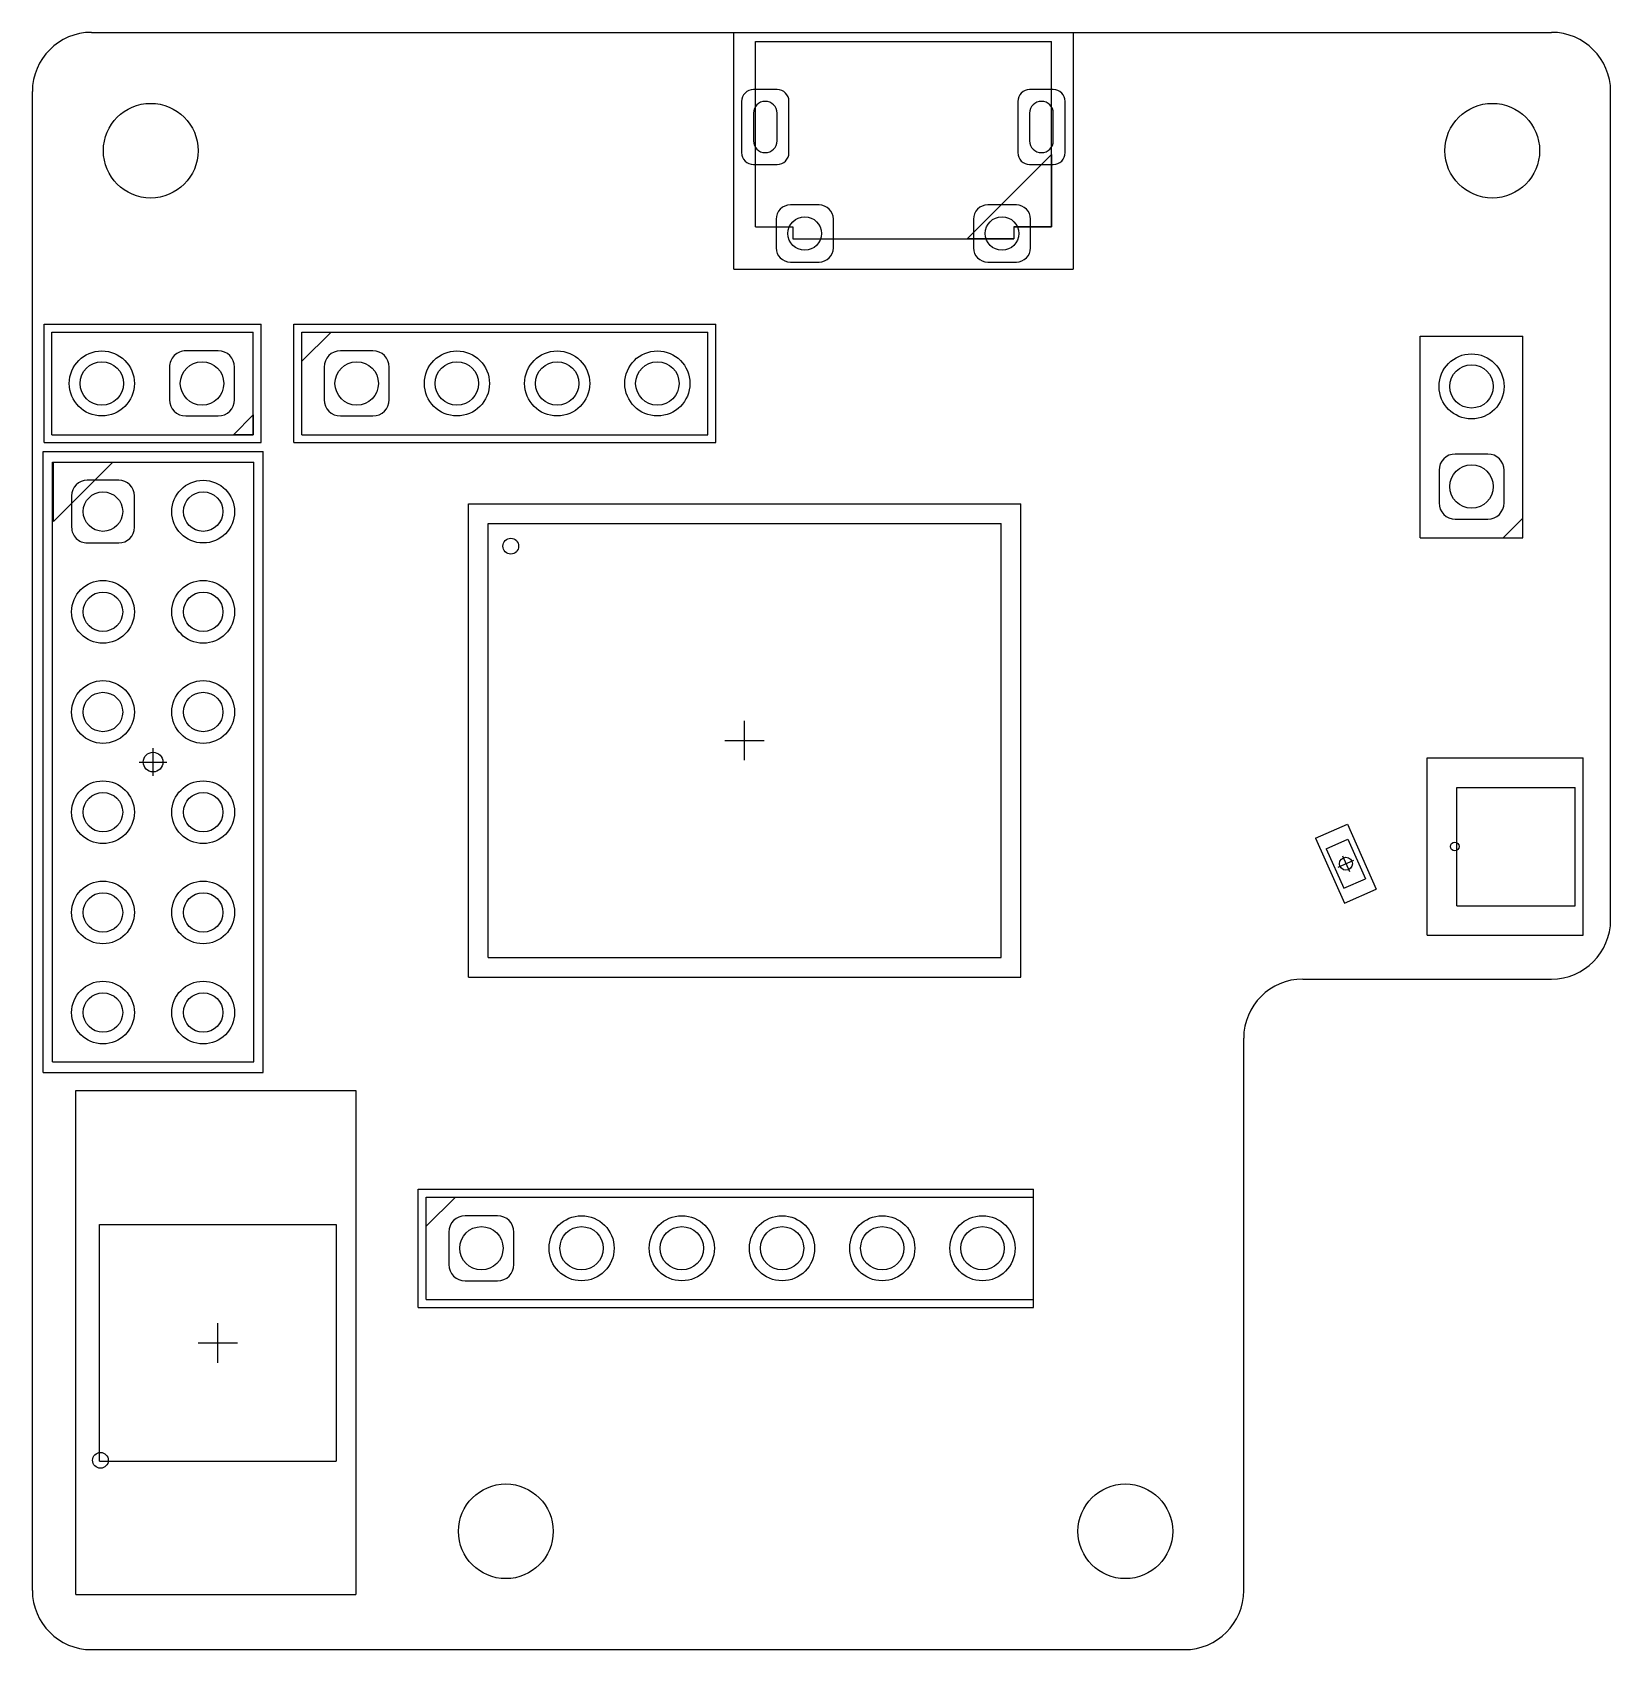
# Model space of a CAD drawing. Header units: millimetres. Extents: x -3 to 37, y -38 to 3.
import ezdxf

# ---------------------------------------------------------------- set-up
doc = ezdxf.new("R2010")
doc.units = ezdxf.units.MM
for name, color, linetype, true_color in [('Mechanical1', 6, 'Continuous', 0xff00ff), ('Mechanical15', 56, 'Continuous', 0x7f7f00), ('Mechanical2', 216, 'Continuous', 0x7f007f), ('Mechanical5', 56, 'Continuous', 0x7f7f00), ('MultiLayer', 9, 'Continuous', 0xc0c0c0), ('PadHoleLayer', 156, 'Continuous', 0x003f7f)]:
    doc.layers.add(name, color=color, linetype=linetype, true_color=true_color)

# ---------------------------------------------------------------- blocks, each defined once
blk = doc.blocks.new('M2_H____1')
at = {"layer": 'PadHoleLayer'}
blk.add_circle((0.7, -0.375), 1.2, dxfattribs=at)
blk = doc.blocks.new('RESC100X50X40L25N_2')
at = {"layer": 'Mechanical1'}
for p, q in [((-0.55, 0.3), (0.55, 0.3)), ((-0.55, -0.3), (-0.55, 0.3)), ((0.55, -0.3), (0.55, 0.3)), ((-0.55, -0.3), (0.55, -0.3))]:
    blk.add_line(p, q, dxfattribs=at)
at = {"layer": 'Mechanical15'}
for p, q in [((-0.9, 0.44), (0.9, 0.44)), ((-0.9, -0.44), (-0.9, 0.44)), ((0.9, -0.44), (0.9, 0.44)), ((-0.22, 0), (0.22, 0)), ((0, -0.22), (0, 0.22)), ((-0.9, -0.44), (0.9, -0.44))]:
    blk.add_line(p, q, dxfattribs=at)
blk.add_circle((0, 0), 0.165, dxfattribs=at)
blk = doc.blocks.new('M2_H____3')
at = {"layer": 'PadHoleLayer'}
blk.add_circle((0.4, 0.025), 1.2, dxfattribs=at)
blk = doc.blocks.new('M2_H____4')
at = {"layer": 'PadHoleLayer'}
blk.add_circle((0.15, -0.125), 1.2, dxfattribs=at)
blk = doc.blocks.new('M2_H____5')
at = {"layer": 'PadHoleLayer'}
blk.add_circle((0.625, -0.375), 1.2, dxfattribs=at)
blk = doc.blocks.new('U_FL_LP_6')
at = {"layer": 'Mechanical1'}
for p, q in [((-1.5, -1.5), (-1.5, 1.5)), ((1.5, 1.5), (-1.5, 1.5)), ((1.5, -1.5), (1.5, 1.5)), ((1.5, -1.5), (-1.5, -1.5))]:
    blk.add_line(p, q, dxfattribs=at)
blk.add_circle((0, -1.55), 0.112, dxfattribs=at)
at = {"layer": 'Mechanical15'}
for p, q in [((-2.25, -2.25), (-2.25, 1.7)), ((2.25, 1.7), (-2.25, 1.7)), ((2.25, -2.25), (2.25, 1.7)), ((2.25, -2.25), (-2.25, -2.25))]:
    blk.add_line(p, q, dxfattribs=at)
blk = doc.blocks.new('______USB_TH_7')
at = {"layer": 'Mechanical1'}
for p, q in [((-1.617, 2.233), (-3.75, 0.1)), ((2.8, 2.233), (-2.8, 2.233)), ((-2.8, 1.933), (-2.8, 2.233)), ((-2.8, 1.933), (-2.8, 2.233)), ((-2.8, 2.233), (-1.617, 2.233)), ((2.8, 1.933), (2.8, 2.233)), ((-3.75, 1.933), (-3.75, -2.767)), ((-2.8, 1.933), (-3.75, 1.933)), ((-3.75, 0.1), (-3.75, 1.933)), ((-3.75, 1.933), (-2.8, 1.933)), ((3.75, 1.933), (2.8, 1.933)), ((3.75, 1.933), (3.75, -2.767)), ((3.75, -2.767), (-3.75, -2.767))]:
    blk.add_line(p, q, dxfattribs=at)
at = {"layer": 'Mechanical15'}
for p, q in [((-4.3, -3), (-4.3, 3)), ((4.3, 3), (-4.3, 3)), ((4.3, 3), (4.3, -3)), ((4.3, -3), (-4.3, -3))]:
    blk.add_line(p, q, dxfattribs=at)
at = {"layer": 'MultiLayer'}
for p, q in [((-3.225, 2.462), (-3.225, 1.737)), ((-2.137, 2.825), (-2.863, 2.825)), ((-1.775, 1.737), (-1.775, 2.462)), ((1.775, 2.462), (1.775, 1.737)), ((2.863, 2.825), (2.137, 2.825)), ((3.225, 1.737), (3.225, 2.462)), ((-2.863, 1.375), (-2.137, 1.375)), ((2.137, 1.375), (2.863, 1.375)), ((-4.1, 0.05), (-4.1, -1.25)), ((-3.2, 0.35), (-3.8, 0.35)), ((-2.9, -1.25), (-2.9, 0.05)), ((2.9, 0.05), (2.9, -1.25)), ((3.8, 0.35), (3.2, 0.35)), ((4.1, -1.25), (4.1, 0.05)), ((-3.8, -1.55), (-3.2, -1.55)), ((3.2, -1.55), (3.8, -1.55))]:
    blk.add_line(p, q, dxfattribs=at)
for centre, radius, start, end in [((-2.863, 2.462), 0.362, 90, 180), ((-2.137, 2.462), 0.362, 0, 90), ((2.137, 2.462), 0.362, 90, 180), ((2.863, 2.462), 0.362, 0, 90), ((-2.863, 1.737), 0.362, 180, 270), ((-2.137, 1.737), 0.362, 270, 0), ((2.137, 1.737), 0.362, 180, 270), ((2.863, 1.737), 0.362, 270, 0), ((-3.8, 0.05), 0.3, 90, 180), ((-3.2, 0.05), 0.3, 0, 90), ((3.2, 0.05), 0.3, 90, 180), ((3.8, 0.05), 0.3, 0, 90), ((-3.8, -1.25), 0.3, 180, 270), ((-3.2, -1.25), 0.3, 270, 0), ((3.2, -1.25), 0.3, 180, 270), ((3.8, -1.25), 0.3, 270, 0)]:
    blk.add_arc(centre, radius, start, end, dxfattribs=at)
at = {"layer": 'PadHoleLayer'}
for p, q in [((-3.8, -0.25), (-3.8, -0.95)), ((-3.2, -0.95), (-3.2, -0.25)), ((3.2, -0.25), (3.2, -0.95)), ((3.8, -0.95), (3.8, -0.25))]:
    blk.add_line(p, q, dxfattribs=at)
for centre in [(-2.5, 2.1), (2.5, 2.1)]:
    blk.add_circle(centre, 0.425, dxfattribs=at)
for centre, start, end in [((-3.5, -0.25), 0, 180), ((3.5, -0.25), 0, 180), ((-3.5, -0.95), 180, 0), ((3.5, -0.95), 180, 0)]:
    blk.add_arc(centre, 0.3, start, end, dxfattribs=at)
blk = doc.blocks.new('TSW_102_07_G_S_B_8')
at = {"layer": 'Mechanical2'}
for p, q in [((-1.3, 1.3), (-1.3, -1.3)), ((-1.3, 1.3), (3.81, 1.3)), ((3.81, 1.3), (3.81, -1.3)), ((-0.8, -1.3), (-1.3, -0.8)), ((-1.3, -0.8), (-1.3, -1.3)), ((-1.3, -1.3), (3.81, -1.3)), ((-1.3, -1.3), (-0.8, -1.3))]:
    blk.add_line(p, q, dxfattribs=at)
at = {"layer": 'MultiLayer'}
for p, q in [((0.412, 0.825), (-0.412, 0.825)), ((-0.825, 0.412), (-0.825, -0.412)), ((0.825, -0.412), (0.825, 0.412)), ((-0.412, -0.825), (0.412, -0.825))]:
    blk.add_line(p, q, dxfattribs=at)
blk.add_circle((2.54, 0), 0.825, dxfattribs=at)
for centre, start, end in [((-0.412, 0.412), 90, 180), ((0.412, 0.412), 0, 90), ((-0.412, -0.412), 180, 270), ((0.412, -0.412), 270, 0)]:
    blk.add_arc(centre, 0.413, start, end, dxfattribs=at)
at = {"layer": 'PadHoleLayer'}
for centre in [(0, 0), (2.54, 0)]:
    blk.add_circle(centre, 0.55, dxfattribs=at)
blk = doc.blocks.new('TSW_104_07_G_S_9')
at = {"layer": 'Mechanical1'}
for p, q in [((-5.2, -1.3), (-5.2, 1.3)), ((-5.2, 1.3), (5.09, 1.3)), ((-4.46, 1.3), (-5.2, 0.56)), ((-5.2, 0.56), (-5.2, 1.3)), ((-5.2, 1.3), (-4.46, 1.3)), ((5.09, -1.3), (5.09, 1.3)), ((-5.2, -1.3), (5.09, -1.3))]:
    blk.add_line(p, q, dxfattribs=at)
at = {"layer": 'Mechanical15'}
for p, q in [((-5.4, 1.5), (5.29, 1.5)), ((-5.4, -1.5), (-5.4, 1.5)), ((5.29, -1.5), (5.29, 1.5)), ((-5.4, -1.5), (5.29, -1.5))]:
    blk.add_line(p, q, dxfattribs=at)
at = {"layer": 'Mechanical2'}
for p, q in [((-5.2, 1.3), (5.09, 1.3)), ((-5.2, -1.3), (-5.2, 1.3)), ((-4.46, 1.3), (-5.2, 0.56)), ((-5.2, 0.56), (-5.2, 1.3)), ((-5.2, 1.3), (-4.46, 1.3)), ((5.09, -1.3), (5.09, 1.3)), ((-5.2, -1.3), (5.09, -1.3))]:
    blk.add_line(p, q, dxfattribs=at)
at = {"layer": 'MultiLayer'}
for p, q in [((-3.398, 0.825), (-4.222, 0.825)), ((-4.635, 0.412), (-4.635, -0.412)), ((-2.985, -0.412), (-2.985, 0.412)), ((-4.222, -0.825), (-3.398, -0.825))]:
    blk.add_line(p, q, dxfattribs=at)
for centre in [(-1.27, 0), (1.27, 0), (3.81, 0)]:
    blk.add_circle(centre, 0.825, dxfattribs=at)
for centre, start, end in [((-4.222, 0.412), 90, 180), ((-3.398, 0.412), 0, 90), ((-4.222, -0.412), 180, 270), ((-3.398, -0.412), 270, 0)]:
    blk.add_arc(centre, 0.413, start, end, dxfattribs=at)
at = {"layer": 'PadHoleLayer'}
for centre in [(-3.81, 0), (-1.27, 0), (1.27, 0), (3.81, 0)]:
    blk.add_circle(centre, 0.55, dxfattribs=at)
blk = doc.blocks.new('TSW_106_07_G_S_10')
at = {"layer": 'Mechanical1'}
for p, q in [((-9.02, -1.3), (-9.02, 1.3)), ((-9.02, 1.3), (6.375, 1.3)), ((-8.28, 1.3), (-9.02, 0.56)), ((-9.02, 0.56), (-9.02, 1.3)), ((-9.02, 1.3), (-8.28, 1.3)), ((6.375, -1.3), (6.375, 1.3)), ((-9.02, -1.3), (6.375, -1.3))]:
    blk.add_line(p, q, dxfattribs=at)
at = {"layer": 'Mechanical15'}
for p, q in [((-9.22, 1.5), (6.375, 1.5)), ((-9.22, -1.5), (-9.22, 1.5)), ((6.375, -1.5), (6.375, 1.5)), ((-9.22, -1.5), (6.375, -1.5))]:
    blk.add_line(p, q, dxfattribs=at)
at = {"layer": 'Mechanical2'}
for p, q in [((-9.02, -1.3), (-9.02, 1.3)), ((-9.02, 1.3), (6.375, 1.3)), ((-8.28, 1.3), (-9.02, 0.56)), ((-9.02, 0.56), (-9.02, 1.3)), ((-9.02, 1.3), (-8.28, 1.3)), ((6.375, -1.3), (6.375, 1.3)), ((-9.02, -1.3), (6.375, -1.3))]:
    blk.add_line(p, q, dxfattribs=at)
at = {"layer": 'MultiLayer'}
for p, q in [((-7.208, 0.825), (-8.032, 0.825)), ((-8.445, 0.412), (-8.445, -0.412)), ((-6.795, -0.412), (-6.795, 0.412)), ((-8.032, -0.825), (-7.208, -0.825))]:
    blk.add_line(p, q, dxfattribs=at)
for centre in [(-5.08, 0), (-2.54, 0), (0, 0), (2.54, 0), (5.08, 0)]:
    blk.add_circle(centre, 0.825, dxfattribs=at)
for centre, start, end in [((-8.032, 0.412), 90, 180), ((-7.208, 0.412), 0, 90), ((-8.032, -0.412), 180, 270), ((-7.208, -0.412), 270, 0)]:
    blk.add_arc(centre, 0.413, start, end, dxfattribs=at)
at = {"layer": 'PadHoleLayer'}
for centre in [(-7.62, 0), (-5.08, 0), (-2.54, 0), (0, 0), (2.54, 0), (5.08, 0)]:
    blk.add_circle(centre, 0.55, dxfattribs=at)
blk = doc.blocks.new('TSW_102_07_G_S_11')
at = {"layer": 'Mechanical1'}
for p, q in [((3.81, 1.3), (-1.3, 1.3)), ((-1.3, 1.3), (-1.3, -1.3)), ((-0.8, 1.3), (-1.3, 0.8)), ((-1.3, 0.8), (-1.3, 1.3)), ((-1.3, 1.3), (-0.8, 1.3)), ((3.81, 1.3), (3.81, -1.3)), ((3.81, -1.3), (-1.3, -1.3))]:
    blk.add_line(p, q, dxfattribs=at)
at = {"layer": 'Mechanical15'}
for p, q in [((-1.5, 1.5), (-1.5, -1.5)), ((4, 1.5), (-1.5, 1.5)), ((4, 1.5), (4, -1.5)), ((4, -1.5), (-1.5, -1.5))]:
    blk.add_line(p, q, dxfattribs=at)
at = {"layer": 'MultiLayer'}
for p, q in [((0.412, 0.825), (-0.412, 0.825)), ((-0.825, 0.412), (-0.825, -0.412)), ((0.825, -0.412), (0.825, 0.412)), ((-0.412, -0.825), (0.412, -0.825))]:
    blk.add_line(p, q, dxfattribs=at)
blk.add_circle((2.54, 0), 0.825, dxfattribs=at)
for centre, start, end in [((-0.412, 0.412), 90, 180), ((0.412, 0.412), 0, 90), ((-0.412, -0.412), 180, 270), ((0.412, -0.412), 270, 0)]:
    blk.add_arc(centre, 0.413, start, end, dxfattribs=at)
at = {"layer": 'PadHoleLayer'}
for centre in [(0, 0), (2.54, 0)]:
    blk.add_circle(centre, 0.55, dxfattribs=at)
blk = doc.blocks.new('HDRV12W64P254_6X2_1524X508H600_12')
at = {"layer": 'Mechanical1'}
for p, q in [((-7.6, -2.55), (-7.6, 2.55)), ((7.6, 2.55), (-7.6, 2.55)), ((7.6, -2.55), (7.6, 2.55)), ((-7.6, -2.52), (-7.6, -1.02)), ((-7.6, -1.02), (-6.1, -2.52)), ((-6.1, -2.52), (-7.6, -2.52)), ((7.6, -2.55), (-7.6, -2.55))]:
    blk.add_line(p, q, dxfattribs=at)
at = {"layer": 'Mechanical15'}
for p, q in [((-7.87, -2.79), (-7.87, 2.79)), ((7.87, 2.79), (-7.87, 2.79)), ((7.87, -2.79), (7.87, 2.79)), ((0.35, 0), (-0.35, 0)), ((0, -0.35), (0, 0.35)), ((7.87, -2.79), (-7.87, -2.79))]:
    blk.add_line(p, q, dxfattribs=at)
blk.add_circle((0, 0), 0.25, dxfattribs=at)
at = {"layer": 'MultiLayer'}
for p, q in [((-5.953, -0.475), (-6.747, -0.475)), ((-7.145, -0.872), (-7.145, -1.667)), ((-5.555, -1.667), (-5.555, -0.872)), ((-6.747, -2.065), (-5.953, -2.065))]:
    blk.add_line(p, q, dxfattribs=at)
for centre in [(-6.35, 1.27), (-3.81, 1.27), (-1.27, 1.27), (1.27, 1.27), (3.81, 1.27), (6.35, 1.27), (-3.81, -1.27), (-1.27, -1.27), (1.27, -1.27), (3.81, -1.27), (6.35, -1.27)]:
    blk.add_circle(centre, 0.795, dxfattribs=at)
for centre, start, end in [((-6.747, -0.872), 90, 180), ((-5.953, -0.872), 0, 90), ((-6.747, -1.667), 180, 270), ((-5.953, -1.667), 270, 0)]:
    blk.add_arc(centre, 0.397, start, end, dxfattribs=at)
at = {"layer": 'PadHoleLayer'}
for centre in [(-6.35, 1.27), (-3.81, 1.27), (-1.27, 1.27), (1.27, 1.27), (3.81, 1.27), (6.35, 1.27), (-6.35, -1.27), (-3.81, -1.27), (-1.27, -1.27), (1.27, -1.27), (3.81, -1.27), (6.35, -1.27)]:
    blk.add_circle(centre, 0.5, dxfattribs=at)
blk = doc.blocks.new('KLS7_TS6601_14')
at = {"layer": 'Mechanical1'}
for p, q in [((-3, 3), (-3, -3)), ((-3, 3), (3, 3)), ((3, 3), (3, -3)), ((3, -3), (-3, -3))]:
    blk.add_line(p, q, dxfattribs=at)
blk.add_circle((-2.975, 2.975), 0.2, dxfattribs=at)
at = {"layer": 'Mechanical15'}
for p, q in [((-6.375, 3.6), (6.4, 3.6)), ((-6.375, 3.6), (-6.375, -3.5)), ((6.4, 3.6), (6.4, -3.5)), ((0, 0.5), (0, -0.5)), ((-0.5, 0), (0.5, 0)), ((6.4, -3.5), (-6.375, -3.5))]:
    blk.add_line(p, q, dxfattribs=at)
blk = doc.blocks.new('S7XS_23')
at = {"layer": 'Mechanical1'}
for p, q in [((-6.5, 5.5), (6.5, 5.5)), ((-6.5, -5.5), (-6.5, 5.5)), ((6.5, -5.5), (6.5, 5.5)), ((-6.5, -5.5), (6.5, -5.5))]:
    blk.add_line(p, q, dxfattribs=at)
blk.add_circle((-5.925, 4.925), 0.2, dxfattribs=at)
at = {"layer": 'Mechanical15'}
for p, q in [((-7, 6), (7, 6)), ((-7, -6), (-7, 6)), ((7, -6), (7, 6)), ((0, -0.5), (0, 0.5)), ((-0.5, 0), (0.5, 0)), ((-7, -6), (7, -6))]:
    blk.add_line(p, q, dxfattribs=at)

msp = doc.modelspace()

# ---------------------------------------------------------------- linework, layer by layer
at = {"layer": 'Mechanical5'}
for p, q in [((-1.5, 3), (35.5, 3)), ((-3, -36.5), (-3, 1.5)), ((37, -19.5), (37, 1.5)), ((29.2, -21), (35.5, -21)), ((27.7, -36.5), (27.7, -22.5)), ((-1.5, -38), (26.2, -38))]:
    msp.add_line(p, q, dxfattribs=at)
for centre, start, end in [((-1.5, 1.5), 90, 180), ((35.5, 1.5), 0, 90), ((35.5, -19.5), 270, 0), ((29.2, -22.5), 90, 180), ((-1.5, -36.5), 180, 270), ((26.2, -36.5), 270, 0)]:
    msp.add_arc(centre, 1.5, start, end, dxfattribs=at)

# ---------------------------------------------------------------- block references
for name, p, rotation in [('______USB_TH_7', (19.075, 0), 180), ('TSW_102_07_G_S_11', (1.3, -5.9), 180), ('TSW_102_07_G_S_B_8', (33.475, -8.515), 90), ('HDRV12W64P254_6X2_1524X508H600_12', (0.06, -15.5), 270), ('U_FL_LP_6', (34.6, -17.64), 270), ('RESC100X50X40L25N_2', (30.292, -18.075), 294.0000000000001), ('KLS7_TS6601_14', (1.7, -30.225), 90)]:
    msp.add_blockref(name, p, dxfattribs=dict(rotation=rotation))
for name, p in [('M2_H____4', (-0.15, 0.125)), ('M2_H____3', (33.6, -0.025)), ('TSW_104_07_G_S_9', (9.03, -5.9)), ('S7XS_23', (15.05, -14.95)), ('TSW_106_07_G_S_10', (16, -27.825)), ('M2_H____5', (8.375, -34.625)), ('M2_H____1', (24, -34.625))]:
    msp.add_blockref(name, p)

doc.saveas('drawing.dxf')
